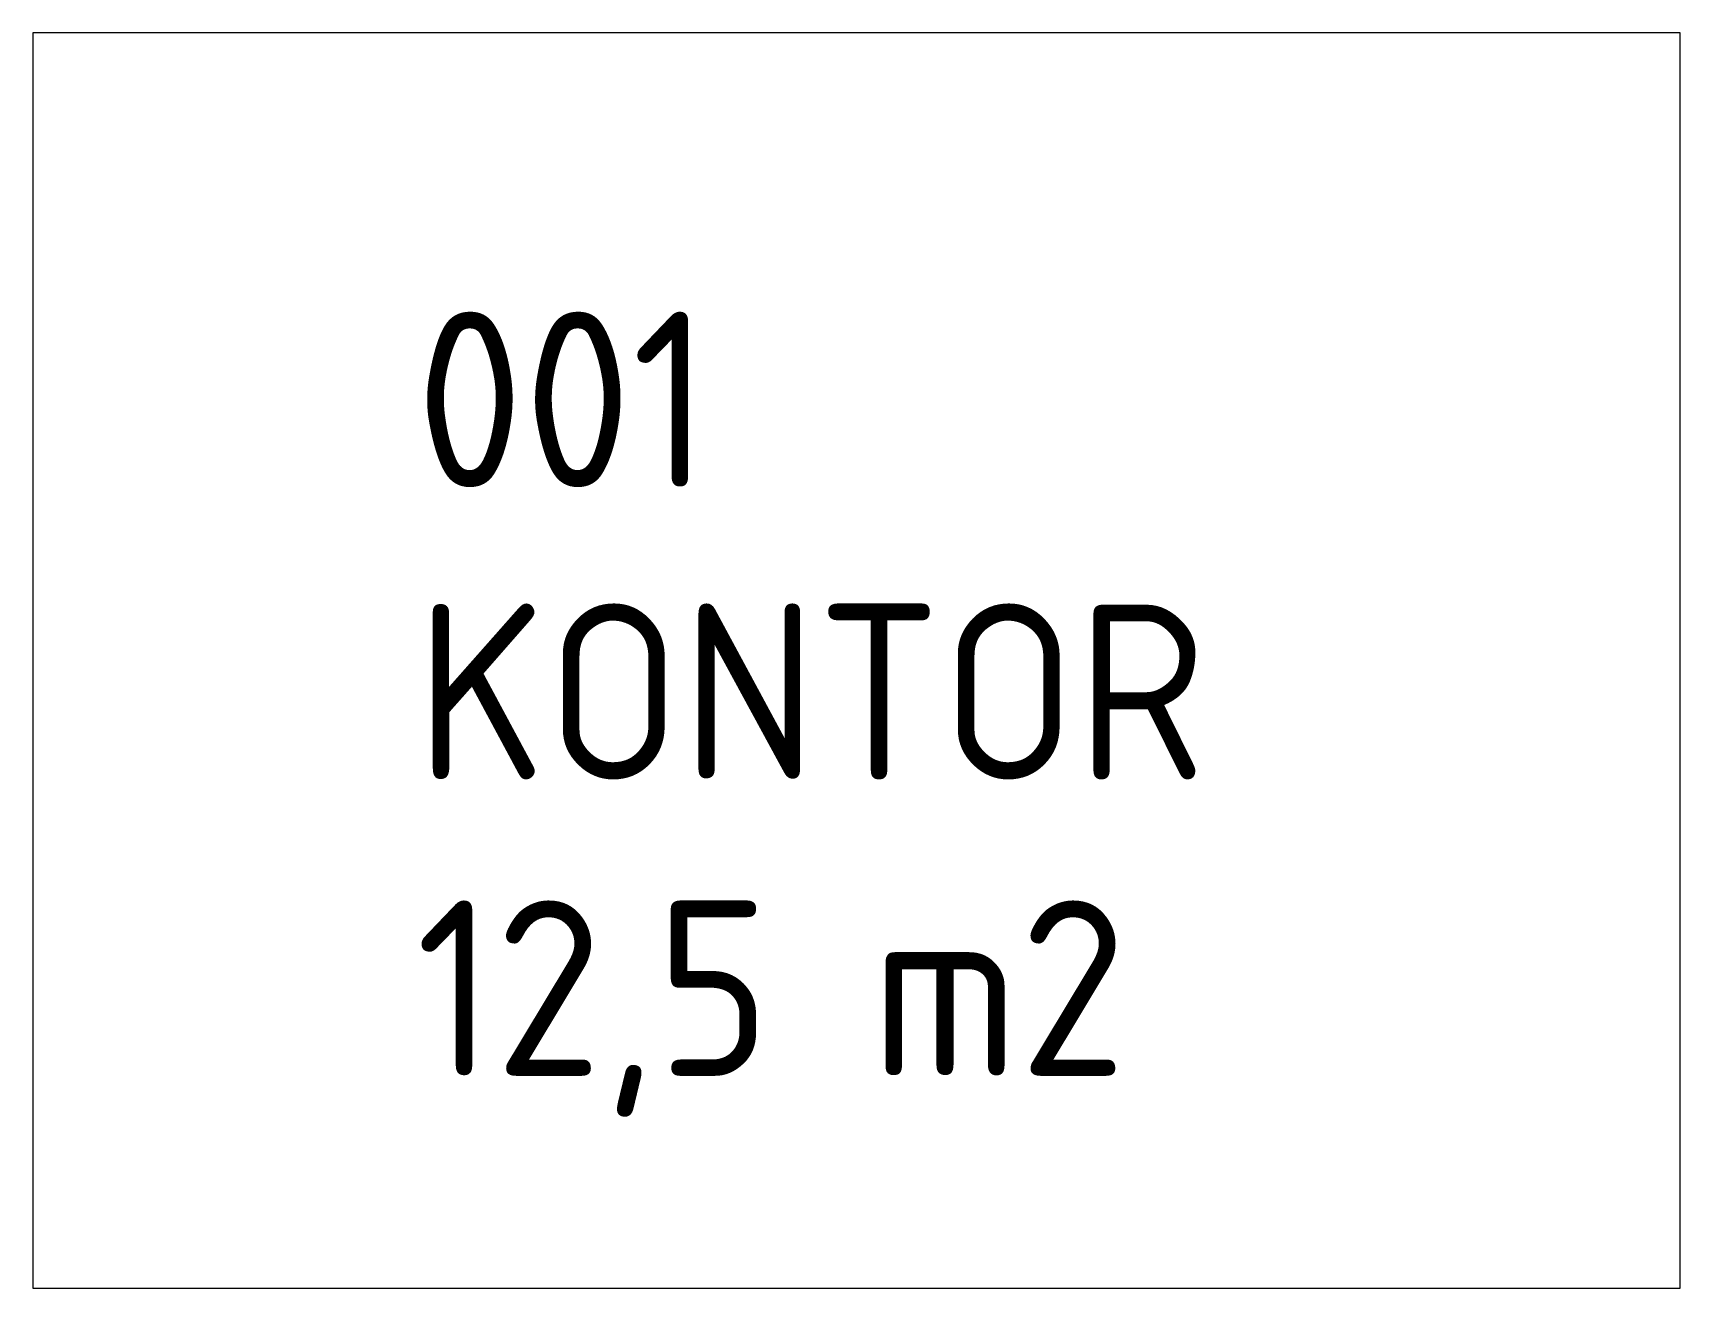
# Paper-space layout 'Layout1' of a CAD drawing. Header units: millimetres. Extents: x 1.05 to 9.45, y 0.8 to 7.2.
# The model-space entities are those that its viewports show. They can reach past a viewport. Long polylines and large blocks are cut down to what shows.
import ezdxf

# ---------------------------------------------------------------- set-up
doc = ezdxf.new("R2010")
doc.units = ezdxf.units.MM
doc.header["$MEASUREMENT"] = 0
doc.styles.add('ISO', font='isocp.shx')

msp = doc.modelspace()

# ---------------------------------------------------------------- texts
at = {"color": 3, "style": 'ISO'}
for s, p in [('001', (-1.0969, -0.4481)), ('KONTOR', (-1.0969, -2.1148)), ('12,5 m2', (-1.0969, -3.8049))]:
    msp.add_text(s, height=1, dxfattribs=at).set_placement(p)

psp = doc.layouts.get("Layout1")

# ---------------------------------------------------------------- viewports
at = {"layer": '0'}
psp.add_viewport(center=(5.25, 4), size=(8.4, 6.4), view_center_point=(1.4154, -1.4368), view_height=7.155942, dxfattribs=at)

doc.saveas('drawing.dxf')
